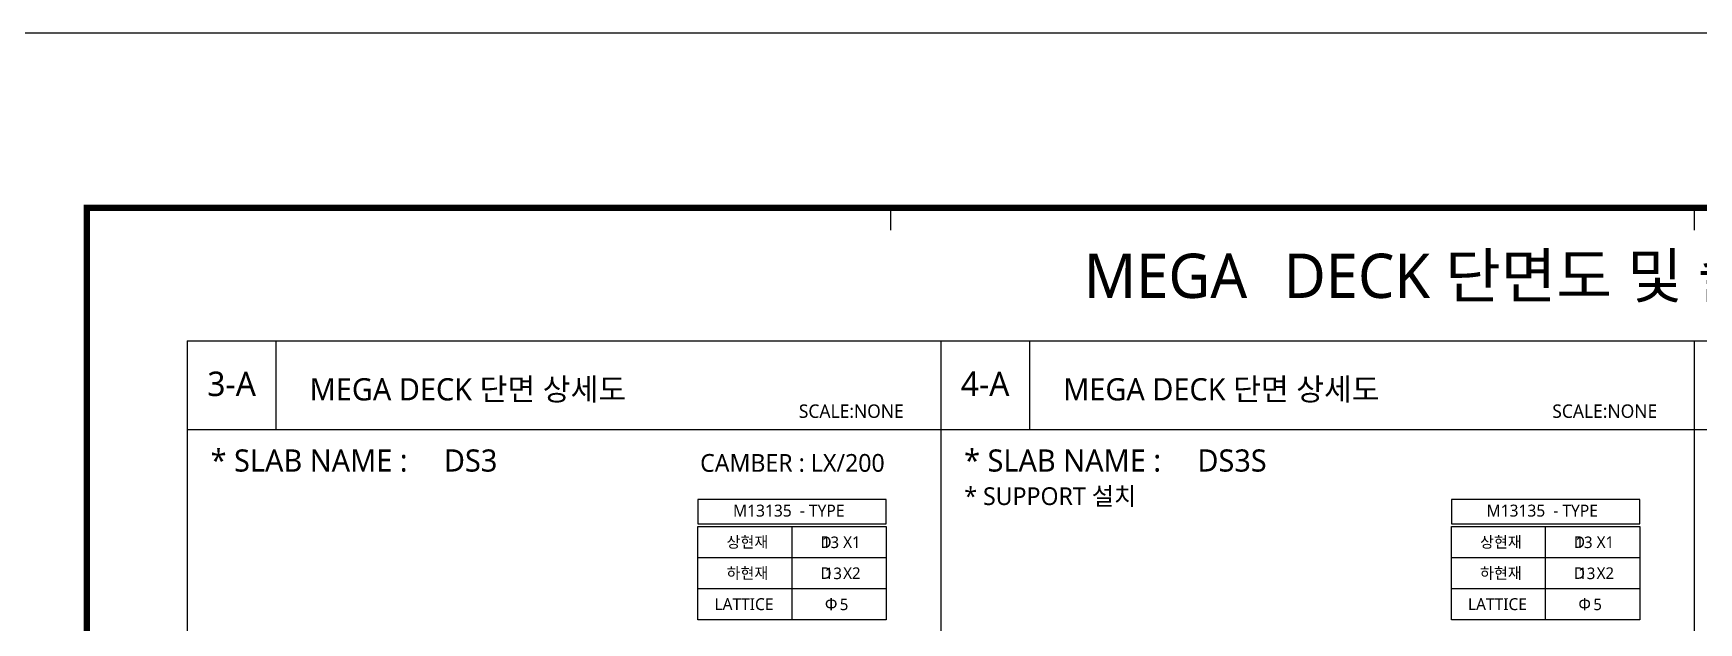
# Model space of a CAD drawing. Extents: x 10983 to 44623, y -18406 to 11294.
# Drawn here: x 19563 to 23320, y 9965 to 11294 of the extents above; entities that cross this region are included whole.
import ezdxf
from ezdxf.enums import TextEntityAlignment as Align

# ---------------------------------------------------------------- set-up
doc = ezdxf.new("R2010")
doc.units = 0
doc.header["$LTSCALE"] = 100
doc.header["$MEASUREMENT"] = 0
doc.layers.get('0').update_dxf_attribs({"linetype": 'CONTINUOUS'})
doc.layers.get('Defpoints').update_dxf_attribs({"color": 165, "linetype": 'CONTINUOUS'})
for name, color, linetype in [('7DIM', 7, 'CONTINUOUS'), ('D-TEX3', 9, 'CONTINUOUS'), ('form', 7, 'CONTINUOUS'), ('NDS_DCN', 10, 'CONTINUOUS'), ('TG-TABLE.TEX', 7, 'CONTINUOUS'), ('TXT', 3, 'CONTINUOUS')]:
    doc.layers.add(name, color=color, linetype=linetype)
doc.styles.add('H', font='malgun.ttf', dxfattribs={"width": 0.9})
doc.styles.add('VICON TEXT', font='malgun.ttf')
doc.styles.add('맑은 고딕', font='malgun.ttf')
doc.styles.add('맑은고딕', font='malgun.ttf')

# ---------------------------------------------------------------- blocks, each defined once
blk = doc.blocks.new('Deck_Sh03')
at = {"layer": 'Defpoints'}
blk.add_lwpolyline([(-517.5, -296.1), (7892.5, -296.1), (7892.5, 5644), (-517.5, 5644)], close=True, dxfattribs=at)
at = {"layer": 'form', "color": 30}
for p, q in [((1586.6, 5250), (1586.6, 5200)), ((3400, 5250), (3400, 5200))]:
    blk.add_line(p, q, dxfattribs=at)
at = {"layer": 'form', "color": 30, "const_width": 14.2}
blk.add_lwpolyline([(-226.8, 5250), (-226.8, -68.2), (7726.8, -68.2), (7726.8, 5250)], close=True, dxfattribs=at)
at = {"layer": 'TG-TABLE.TEX', "color": 3, "style": 'VICON TEXT'}
blk.add_text('DECK 단면도 및 슬래브 배근도 -', height=100, dxfattribs=at).set_placement((2473.6, 5047))
at = {"layer": 'TG-TABLE.TEX', "color": 3, "ltscale": 0.5, "style": 'VICON TEXT'}
blk.add_attdef('DKTYT', text='', height=100, dxfattribs=at).set_placement((2425.2, 5047), align=Align.RIGHT)
at = {"layer": 'TXT', "ltscale": 0.5, "style": 'VICON TEXT'}
blk.add_attdef('DKTYR', text='', height=45, dxfattribs=at).set_placement((7248.4, 1495), align=Align.RIGHT)
blk = doc.blocks.new('Deck_Dis_Basic')
at = {"linetype": 'ByBlock'}
for p, q in [((0, 4950), (1700, 4950)), ((0, 4950), (0, 0)), ((200, 4950), (200, 4750)), ((1700, 4950), (1700, 0)), ((0, 4750), (1700, 4750))]:
    blk.add_line(p, q, dxfattribs=at)
at = {"layer": 'D-TEX3', "color": 9, "style": '맑은고딕'}
blk.add_text('SCALE:NONE', height=30.154091, dxfattribs=at).set_placement((1379.66408, 4776.63514))
at = {"layer": 'D-TEX3', "color": 30, "linetype": 'ByBlock', "style": '맑은고딕'}
blk.add_text('* SLAB NAME :', height=50, dxfattribs=at).set_placement((52.5846, 4655.39956))
at = {"layer": 'D-TEX3', "color": 9, "linetype": 'ByBlock', "ltscale": 0.5, "style": '맑은고딕'}
for tag, p in [('DK-NM1', (100, 4825.89316)), ('DK-NM2', (100, 3175.89316)), ('DK-NM3', (100, 1522.39024))]:
    blk.add_attdef(tag, text='', height=55, dxfattribs=at).set_placement(p, align=Align.CENTER)
at = {"layer": 'D-TEX3', "color": 30, "linetype": 'ByBlock', "ltscale": 0.5}
for tag, p, height, style in [('NAME', (578.91348, 4655.39956), 50, '맑은고딕'), ('DTS', (775.02404, 2996.85035), 30, 'VICON TEXT'), ('CTS', (1025.02404, 2856.67482), 30, 'VICON TEXT'), ('CBS', (1028.14934, 1226.77561), 30, 'VICON TEXT')]:
    blk.add_attdef(tag, p, '', height=height, dxfattribs=dict(at, style=style))
at = {"layer": 'D-TEX3', "color": 30, "ltscale": 0.5, "style": 'H', "width": 0.9}
for tag, p in [('DTS', (950.46, 4092.53136)), ('TGT', (338.15036, 4008.10602)), ('TGL', (1603.29459, 3971.78399)), ('TGB', (340.63197, 3720.45563))]:
    blk.add_attdef(tag, p, '', height=30, dxfattribs=at)
at = {"layer": 'D-TEX3', "color": 30, "style": 'VICON TEXT'}
for tag, p in [('TC', (120.2153, 3924.08707)), ('DD', (201.48537, 3900.08968)), ('THK', (50.29682, 3753.13846)), ('TGH', (120.29682, 3724.88155)), ('BC', (190.2153, 3590.13347))]:
    blk.add_attdef(tag, text='', height=30, rotation=90, dxfattribs=at).set_placement(p, align=Align.CENTER)
blk = doc.blocks.new('TBTYP')
at = {"layer": '7DIM', "ltscale": 0.5}
for p, q in [((1364.4, 4321.4), (1364.4, 4531.4)), ((1151.9, 4461.4), (1577, 4461.4)), ((1151.9, 4391.4), (1577, 4391.4))]:
    blk.add_line(p, q, dxfattribs=at)
at = {"layer": '7DIM', "linetype": 'ByBlock'}
blk.add_lwpolyline([(1151.9, 4537.6), (1577, 4537.6), (1577, 4592.6), (1151.9, 4592.6)], close=True, dxfattribs=at)
at = {"layer": '7DIM', "ltscale": 0.5}
blk.add_lwpolyline([(1151.9, 4531.4), (1577, 4531.4), (1577, 4321.4), (1151.9, 4321.4)], close=True, dxfattribs=at)
at = {"layer": '7DIM', "linetype": 'ByBlock', "style": '맑은 고딕'}
blk.add_text('- TYPE', height=27, dxfattribs=at).set_placement((1381.9, 4553.9))
for s, height, p in [('상현재', 25, (1310.7, 4496.4)), ('D   X1', 26, (1519, 4496.4)), ('하현재', 25, (1310.7, 4426.4)), ('D   X2', 26, (1519, 4426.4)), ('LATTICE', 26.88, (1322.4, 4356.4)), ('Φ', 26.9, (1466.7, 4356.4))]:
    blk.add_text(s, height=height, dxfattribs=at).set_placement(p, align=Align.MIDDLE_RIGHT)
at = {"layer": '7DIM', "linetype": 'ByBlock', "ltscale": 0.5, "style": '맑은 고딕'}
blk.add_attdef('DK-TYPE', (1231.2, 4553.9), '', height=27, dxfattribs=at)
for tag, p in [('TBT', (1451.1, 4482.9)), ('TBB', (1457.5, 4412.9)), ('TBL', (1481.8, 4342.9))]:
    blk.add_attdef(tag, text='', height=26, dxfattribs=at).set_placement(p, align=Align.CENTER)

msp = doc.modelspace()

# ---------------------------------------------------------------- block references
at = {"ltscale": 0.5}
ref = msp.add_blockref('Deck_Sh03', (19910, 5650), dxfattribs=at)
ref.add_attrib('DKTYT', 'MEGA ', dxfattribs={"layer": 'TG-TABLE.TEX', "color": 3, "ltscale": 0.5, "height": 100, "style": 'VICON TEXT'}).set_placement((22335.2, 10697), align=Align.RIGHT)
at = {"layer": 'D-TEX3', "ltscale": 0.5}
for p in [(19910, 5650), (21610, 5650)]:
    msp.add_blockref('TBTYP', p, dxfattribs=at).add_auto_attribs({'TBL': '5', 'TBB': '13', 'TBT': '13', 'DK-TYPE': 'M13135'})
at = {"layer": 'NDS_DCN', "ltscale": 0.5}
ref = msp.add_blockref('Deck_Dis_Basic', (19910, 5650), dxfattribs=at)
ref.add_attrib('DK-NM1', '3-A', dxfattribs={"layer": 'D-TEX3', "color": 9, "linetype": 'ByBlock', "ltscale": 0.5, "height": 55, "style": '맑은고딕'}).set_placement((20010, 10475.9), align=Align.CENTER)
ref.add_attrib('NAME', 'DS3', (20488.9, 10305.4), dxfattribs={"layer": 'D-TEX3', "color": 30, "linetype": 'ByBlock', "ltscale": 0.5, "height": 50, "style": '맑은고딕'})
ref = msp.add_blockref('Deck_Dis_Basic', (21610, 5650), dxfattribs=at)
ref.add_attrib('DK-NM1', '4-A', dxfattribs={"layer": 'D-TEX3', "color": 9, "linetype": 'ByBlock', "ltscale": 0.5, "height": 55, "style": '맑은고딕'}).set_placement((21710, 10475.9), align=Align.CENTER)
ref.add_attrib('NAME', 'DS3S', (22188.9, 10305.4), dxfattribs={"layer": 'D-TEX3', "color": 30, "linetype": 'ByBlock', "ltscale": 0.5, "height": 50, "style": '맑은고딕'})
msp.add_blockref('Deck_Dis_Basic', (23310, 5650), dxfattribs=at)

# ---------------------------------------------------------------- texts
at = {"layer": 'D-TEX3', "ltscale": 0.5, "style": '맑은고딕'}
for s, height, p in [('MEGA DECK 단면 상세도', 50, (20186, 10466)), ('MEGA DECK 단면 상세도', 50, (21886, 10466)), ('CAMBER : LX/200', 40, (21067, 10305)), ('* SUPPORT 설치', 40, (21663, 10230))]:
    msp.add_text(s, height=height, dxfattribs=at).set_placement(p)

doc.saveas('drawing.dxf')
